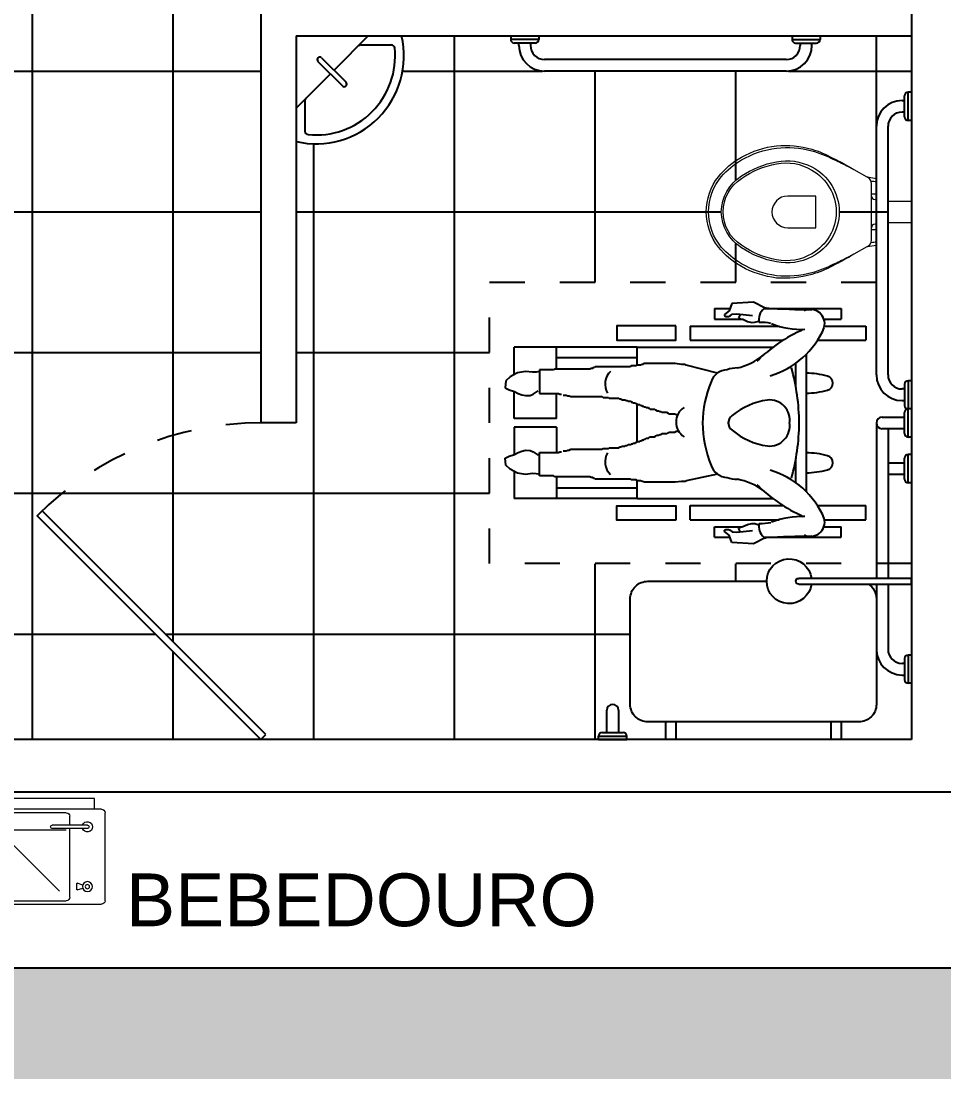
# Model space of a CAD drawing. Header units: inches. Extents: x -64 to 509, y -100 to 268.
# Drawn here: x 76.828 to 79.452, y 89.278 to 92.266 of the extents above; entities that cross this region are included whole.
import ezdxf
from ezdxf.enums import TextEntityAlignment as Align

# ---------------------------------------------------------------- set-up
doc = ezdxf.new("R2010")
doc.units = ezdxf.units.IN
doc.header["$MEASUREMENT"] = 0
doc.linetypes.add('DASHDOTX2', pattern=[2, 1, -0.5, 0, -0.5])
doc.linetypes.add('HIDDEN2', pattern=[0.1875, 0.125, -0.0625])
for name, color, linetype in [('ARQ_REBOCO', 4, 'Continuous'), ('BL-SAN-01', 1, 'Continuous'), ('COBOGO', 2, 'Continuous'), ('EQUIP', 3, 'Continuous'), ('ESQUADRIA', 2, 'Continuous'), ('Nivel', 2, 'Continuous'), ('PISOS', 8, 'Continuous'), ('PRA', 1, 'Continuous'), ('PROJ COBERTA', 8, 'DASHDOTX2'), ('VISTA1', 1, 'Continuous')]:
    doc.layers.add(name, color=color, linetype=linetype)
doc.layers.add('BANHEIRO', color=1, linetype='Continuous', lineweight=20)
doc.styles.add('ARIAL', font='arial.ttf')

# ---------------------------------------------------------------- blocks, each defined once
blk = doc.blocks.new('Chuveiro')
for p, q in [((-0.3926, 0.01), (0, 0.01)), ((0, 0.01), (0, -0.01)), ((0, -0.01), (-0.3926, -0.01))]:
    blk.add_line(p, q)
for centre, radius, start, end in [((-0.4259, 0), 0.078, 7.3661, 352.6339), ((-0.3926, 0), 0.01, 90, 270)]:
    blk.add_arc(centre, radius, start, end)
blk = doc.blocks.new('A$C164B22D6')
for p, q in [((-0.35, 0.27), (0, 0.27)), ((0.021, 0.27), (0.371, 0.27)), ((-0.36, 0.01), (-0.36, 0.26)), ((-0.35, 0.02), (-0.35, 0.25)), ((-0.34, 0.26), (-0.1, 0.26)), ((-0.3, 0.11), (-0.3, 0.25)), ((-0.09, 0.25), (-0.09, 0.02)), ((0.01, 0.26), (0.01, 0.01)), ((0.011, 0.01), (0.011, 0.26)), ((0.021, 0.02), (0.021, 0.25)), ((0.031, 0.26), (0.271, 0.26)), ((0.071, 0.11), (0.071, 0.25)), ((0.281, 0.25), (0.281, 0.055)), ((0.381, 0.26), (0.381, 0.01)), ((-0.1196, 0.233), (-0.261, 0.0916)), ((-0.07, 0.2286), (-0.07, 0.2114)), ((-0.0687, 0.2296), (-0.0534, 0.2245)), ((-0.0534, 0.2155), (-0.0687, 0.2104)), ((0.2514, 0.233), (0.11, 0.0916)), ((0.301, 0.2286), (0.301, 0.2114)), ((0.3023, 0.2296), (0.3176, 0.2245)), ((0.3176, 0.2155), (0.3023, 0.2104)), ((-0.1, 0.06), (-0.25, 0.06)), ((0.271, 0.06), (0.121, 0.06)), ((0.331, 0.055), (0.231, 0.055)), ((0.331, 0.045), (0.231, 0.045)), ((0.281, 0.045), (0.281, 0.02)), ((0, 0), (-0.35, 0)), ((-0.1, 0.01), (-0.34, 0.01)), ((0.041, 0), (0.021, 0)), ((0.271, 0.01), (0.031, 0.01)), ((0.041, -0.03), (0.041, 0)), ((0.351, 0), (0.041, 0)), ((0.371, 0), (0.351, 0)), ((0.351, 0), (0.351, -0.03)), ((0.351, -0.03), (0.041, -0.03))]:
    blk.add_line(p, q)
for centre, radius in [((-0.04, 0.22), 0.0142), ((-0.04, 0.22), 0.00596), ((0.331, 0.22), 0.0142), ((0.331, 0.22), 0.00596), ((-0.3, 0.06), 0.0223), ((0.071, 0.06), 0.0223)]:
    blk.add_circle(centre, radius)
for centre, radius, start, end in [((-0.35, 0.26), 0.01, 90, 180), ((0, 0.26), 0.01, 0, 90), ((0.021, 0.26), 0.01, 90, 180), ((0.371, 0.26), 0.01, 0, 90), ((-0.34, 0.25), 0.01, 90, 180), ((-0.1, 0.25), 0.01, 0, 90), ((0.031, 0.25), 0.01, 90, 180), ((0.271, 0.25), 0.01, 0, 90), ((-0.069, 0.2286), 0.001, 71.5651, 180), ((-0.069, 0.2114), 0.001, 180, 288.4349), ((0.302, 0.2286), 0.001, 71.5651, 180), ((0.302, 0.2114), 0.001, 180, 288.4349), ((0.331, 0.05), 0.0147, 199.9134, 160.0866), ((0.231, 0.05), 0.005, 90, 270), ((0.331, 0.05), 0.00499, 270, 90), ((-0.35, 0.01), 0.01, 180, 270), ((-0.34, 0.02), 0.01, 180, 270), ((-0.1, 0.02), 0.01, 270, 0), ((0, 0.01), 0.01, 270, 0), ((0.021, 0.01), 0.01, 180, 270), ((0.031, 0.02), 0.01, 180, 270), ((0.271, 0.02), 0.01, 270, 0), ((0.371, 0.01), 0.01, 270, 0)]:
    blk.add_arc(centre, radius, start, end)

msp = doc.modelspace()

# ---------------------------------------------------------------- hatches: boundary and pattern name
at = {"layer": 'PISOS'}
h = msp.add_hatch(dxfattribs=at)
h.set_pattern_fill('_USER,_O', color=256, scale=0.4, double=1, pattern_type=0)
h.set_pattern_definition([(0, (76.05987, 99.323), (0, -0.4), []), (270, (76.05987, 99.323), (-0.4, -2e-17), [])])
edge = h.paths.add_edge_path()
edge.add_line((77.1099, 98.223), (76.0099, 98.223))
edge.add_line((76.0099, 98.223), (76.0099, 99.323))
edge.add_line((76.0099, 99.323), (76.5767, 99.323))
edge.add_line((76.5767, 99.323), (76.5767, 99.038))
edge.add_arc((76.5849, 98.9748), 0.0638, 97.3661, 442.6339)
edge.add_line((76.593, 99.038), (76.593, 99.323))
edge.add_line((76.593, 99.323), (77.1099, 99.323))
edge.add_line((77.1099, 99.323), (77.1099, 98.223))
edge = h.paths.add_edge_path()
edge.add_line((78.2099, 98.223), (77.2099, 98.223))
edge.add_line((77.2099, 98.223), (77.2099, 99.323))
edge.add_line((77.2099, 99.323), (77.7017, 99.323))
edge.add_line((77.7017, 99.323), (77.7017, 99.038))
edge.add_arc((77.7099, 98.9748), 0.0638, 97.3661, 442.6339)
edge.add_line((77.718, 99.038), (77.718, 99.323))
edge.add_line((77.718, 99.323), (78.2099, 99.323))
edge.add_line((78.2099, 99.323), (78.2099, 98.223))
edge = h.paths.add_edge_path()
edge.add_line((79.3599, 98.223), (78.3099, 98.223))
edge.add_line((78.3099, 98.223), (78.3099, 99.323))
edge.add_line((78.3099, 99.323), (78.8267, 99.323))
edge.add_line((78.8267, 99.323), (78.8267, 99.038))
edge.add_arc((78.8349, 98.9748), 0.0638, 97.3661, 442.6339)
edge.add_line((78.843, 99.038), (78.843, 99.323))
edge.add_line((78.843, 99.323), (79.3599, 99.323))
edge.add_line((79.3599, 99.323), (79.3599, 98.223))
edge = h.paths.add_edge_path(flags=17)
edge.add_line((79.3599, 94.243), (78.5242, 94.243))
edge.add_arc((79.4044, 94.243), 0.8802, 92.9021, 180, ccw=False)
edge.add_line((79.3599, 95.1221), (79.3599, 94.243))
edge = h.paths.add_edge_path(flags=17)
edge.add_line((79.3599, 93.223), (77.8799, 93.223))
edge.add_line((77.8799, 93.223), (78.3041, 93.6472))
edge.add_arc((77.9565, 93.3913), 0.4317, 36.3644, 89.5499)
edge.add_line((77.9599, 93.823), (77.9599, 94.023))
edge.add_line((77.9599, 94.023), (79.3599, 94.023))
edge.add_line((79.3599, 94.023), (79.3599, 93.223))
edge = h.paths.add_edge_path(flags=16)
edge.add_arc((79.0037, 93.7228), 0.2827, 264.3529, 284.7949)
edge.add_arc((79.0137, 93.7295), 0.2868, 282.5179, 295.2093)
edge.add_arc((78.9963, 93.7205), 0.2868, 286.1139, 299.1258, ccw=False)
edge.add_arc((79.0161, 93.7213), 0.2827, 261.8101, 282.1989, ccw=False)
edge = h.paths.add_edge_path(flags=16)
edge.add_arc((78.9442, 93.6261), 0.1253, 181.4139, 236.9811)
edge.add_arc((79.0272, 93.7509), 0.2753, 236.6498, 259.2543)
edge.add_arc((79.0049, 93.6325), 0.1548, 259.1959, 297.0622)
edge.add_arc((79.0093, 93.6239), 0.1451, 297.0541, 359.647)
edge.add_arc((79.0093, 93.6221), 0.1451, 0.353, 62.9459)
edge.add_arc((79.0049, 93.6135), 0.1548, 62.9378, 100.8041)
edge.add_arc((79.0272, 93.4951), 0.2753, 100.7457, 123.3502)
edge.add_arc((78.9442, 93.6199), 0.1253, 123.0189, 178.5861)
edge = h.paths.add_edge_path(flags=0)
edge.add_arc((78.9387, 93.6241), 0.1148, 180.5571, 236.8327)
edge.add_arc((79.0219, 93.7386), 0.2562, 235.2647, 259.6584)
edge.add_arc((79.0031, 93.6255), 0.1417, 258.9303, 300.9222)
edge.add_arc((79.0063, 93.625), 0.1396, 299.9011, 359.1678)
edge.add_arc((79.0063, 93.621), 0.1396, 0.8322, 60.0989)
edge.add_arc((79.0031, 93.6205), 0.1417, 59.0778, 101.0697)
edge.add_arc((79.0219, 93.5074), 0.2562, 100.3416, 124.7353)
edge.add_arc((78.9387, 93.6219), 0.1148, 123.1673, 179.4429)
edge = h.paths.add_edge_path(flags=0)
edge.add_line((79.0079, 93.578), (79.0879, 93.578))
edge.add_line((79.0879, 93.578), (79.0879, 93.668))
edge.add_line((79.0879, 93.668), (79.0079, 93.668))
edge.add_arc((79.0079, 93.623), 0.045, 90, 270)
edge = h.paths.add_edge_path(flags=16)
edge.add_arc((79.237, 93.6336), 0.0986, 275.1846, 293.2307)
edge.add_arc((79.2463, 93.5988), 0.0631, 297.8962, 313.6054)
edge.add_line((79.2899, 93.5531), (79.2899, 93.6929))
edge.add_arc((79.2463, 93.6472), 0.0631, 46.3946, 62.1038)
edge.add_arc((79.237, 93.6123), 0.0986, 66.7693, 84.8154)
edge.add_line((79.2459, 93.7106), (79.2459, 93.5354))
edge = h.paths.add_edge_path(flags=0)
edge.add_line((79.2724, 93.6589), (79.2724, 93.658))
edge.add_line((79.2724, 93.658), (79.2689, 93.658))
edge.add_arc((79.2689, 93.665), 0.007, 270, 300.082)
edge = h.paths.add_edge_path(flags=17)
edge.add_line((79.3599, 92.323), (77.9599, 92.323))
edge.add_line((77.9599, 92.323), (77.9599, 92.523))
edge.add_arc((77.9565, 92.9547), 0.4317, 270.4501, 323.6356)
edge.add_line((78.3041, 92.6987), (77.8799, 93.123))
edge.add_line((77.8799, 93.123), (79.3599, 93.123))
edge.add_line((79.3599, 93.123), (79.3599, 92.323))
edge = h.paths.add_edge_path(flags=16)
edge.add_arc((79.0037, 92.8228), 0.2827, 264.3529, 284.7949)
edge.add_arc((79.0137, 92.8295), 0.2868, 282.5179, 295.2093)
edge.add_arc((78.9963, 92.8205), 0.2868, 286.1139, 299.1258, ccw=False)
edge.add_arc((79.0161, 92.8213), 0.2827, 261.8101, 282.1989, ccw=False)
edge = h.paths.add_edge_path(flags=16)
edge.add_arc((78.9442, 92.7261), 0.1253, 181.4139, 236.9811)
edge.add_arc((79.0272, 92.8509), 0.2753, 236.6498, 259.2543)
edge.add_arc((79.0049, 92.7325), 0.1548, 259.1959, 297.0622)
edge.add_arc((79.0093, 92.7239), 0.1451, 297.0541, 359.647)
edge.add_arc((79.0093, 92.7221), 0.1451, 0.353, 62.9459)
edge.add_arc((79.0049, 92.7135), 0.1548, 62.9378, 100.8041)
edge.add_arc((79.0272, 92.5951), 0.2753, 100.7457, 123.3502)
edge.add_arc((78.9442, 92.7199), 0.1253, 123.0189, 178.5861)
edge = h.paths.add_edge_path(flags=0)
edge.add_arc((78.9387, 92.7241), 0.1148, 180.5571, 236.8327)
edge.add_arc((79.0219, 92.8386), 0.2562, 235.2647, 259.6584)
edge.add_arc((79.0031, 92.7255), 0.1417, 258.9303, 300.9222)
edge.add_arc((79.0063, 92.725), 0.1396, 299.9011, 359.1678)
edge.add_arc((79.0063, 92.721), 0.1396, 0.8322, 60.0989)
edge.add_arc((79.0031, 92.7205), 0.1417, 59.0778, 101.0697)
edge.add_arc((79.0219, 92.6074), 0.2562, 100.3416, 124.7353)
edge.add_arc((78.9387, 92.7219), 0.1148, 123.1673, 179.4429)
edge = h.paths.add_edge_path(flags=0)
edge.add_line((79.0079, 92.678), (79.0879, 92.678))
edge.add_line((79.0879, 92.678), (79.0879, 92.768))
edge.add_line((79.0879, 92.768), (79.0079, 92.768))
edge.add_arc((79.0079, 92.723), 0.045, 90, 270)
edge = h.paths.add_edge_path(flags=16)
edge.add_arc((79.237, 92.7336), 0.0986, 275.1846, 293.2307)
edge.add_arc((79.2463, 92.6988), 0.0631, 297.8962, 313.6054)
edge.add_line((79.2899, 92.6531), (79.2899, 92.7929))
edge.add_arc((79.2463, 92.7472), 0.0631, 46.3946, 62.1038)
edge.add_arc((79.237, 92.7123), 0.0986, 66.7693, 84.8154)
edge.add_line((79.2459, 92.8106), (79.2459, 92.6354))
edge = h.paths.add_edge_path(flags=0)
edge.add_line((79.2724, 92.7589), (79.2724, 92.758))
edge.add_line((79.2724, 92.758), (79.2689, 92.758))
edge.add_arc((79.2689, 92.765), 0.007, 270, 300.082)
edge = h.paths.add_edge_path()
edge.add_line((78.1599, 91.523), (78.1599, 90.723))
edge.add_line((78.1599, 90.723), (78.9721, 90.723))
edge.add_arc((79.0116, 90.673), 0.0638, 128.3747, 180)
edge.add_line((78.9479, 90.673), (78.6099, 90.673))
edge.add_arc((78.6099, 90.623), 0.05, 90, 180)
edge.add_line((78.5599, 90.623), (78.5599, 90.323))
edge.add_arc((78.6099, 90.323), 0.05, 180, 270)
edge.add_line((78.6099, 90.273), (78.6599, 90.273))
edge.add_line((78.6599, 90.273), (78.6599, 90.223))
edge.add_line((78.6599, 90.223), (78.5499, 90.223))
edge.add_line((78.5499, 90.223), (78.5499, 90.233))
edge.add_arc((78.5399, 90.233), 0.01, 0, 90)
edge.add_line((78.5399, 90.243), (78.5264, 90.243))
edge.add_line((78.5264, 90.243), (78.5264, 90.3065))
edge.add_arc((78.5099, 90.3065), 0.0165, 0, 180)
edge.add_line((78.4934, 90.3065), (78.4934, 90.243))
edge.add_line((78.4934, 90.243), (78.4799, 90.243))
edge.add_arc((78.4799, 90.233), 0.01, 90, 180)
edge.add_line((78.4699, 90.233), (78.4699, 90.223))
edge.add_line((78.4699, 90.223), (77.5099, 90.223))
edge.add_line((77.5099, 90.223), (77.524, 90.2371))
edge.add_line((77.524, 90.2371), (76.8878, 90.8734))
edge.add_arc((77.5099, 90.223), 0.9, 90, 133.7267, ccw=False)
edge.add_line((77.5099, 91.123), (77.6099, 91.123))
edge.add_line((77.6099, 91.123), (77.6099, 91.923))
edge.add_arc((77.6666, 92.1663), 0.2498, 256.8838, 373.1162)
edge.add_line((77.9099, 92.223), (78.2199, 92.223))
edge.add_line((78.2199, 92.223), (78.2199, 92.213))
edge.add_arc((78.2299, 92.213), 0.01, 180, 270)
edge.add_line((78.2299, 92.203), (78.2434, 92.203))
edge.add_line((78.2434, 92.203), (78.2434, 92.196))
edge.add_arc((78.3164, 92.196), 0.073, 180, 270)
edge.add_line((78.3164, 92.123), (79.0034, 92.123))
edge.add_arc((79.0034, 92.196), 0.073, 270, 360)
edge.add_line((79.0764, 92.196), (79.0764, 92.203))
edge.add_line((79.0764, 92.203), (79.0899, 92.203))
edge.add_arc((79.0899, 92.213), 0.01, 270, 360)
edge.add_line((79.0999, 92.213), (79.0999, 92.223))
edge.add_line((79.0999, 92.223), (79.3599, 92.223))
edge.add_line((79.3599, 92.223), (79.3599, 92.063))
edge.add_line((79.3599, 92.063), (79.3499, 92.063))
edge.add_arc((79.3499, 92.053), 0.01, 90, 180)
edge.add_line((79.3399, 92.053), (79.3399, 92.0065))
edge.add_line((79.3399, 92.0065), (79.3329, 92.0065))
edge.add_arc((79.3329, 91.9665), 0.04, 90, 180)
edge.add_line((79.2929, 91.9665), (79.2929, 91.523))
edge.add_line((79.2929, 91.523), (78.1599, 91.523))
edge = h.paths.add_edge_path(flags=16)
edge.add_line((79.233, 91.6236), (79.2332, 91.6236))
edge.add_line((79.2332, 91.6236), (79.2336, 91.6237))
edge.add_arc((79.234, 91.6207), 0.003, 98.6732, 109.4635)
edge = h.paths.add_edge_path(flags=16)
edge.add_arc((78.9442, 91.7261), 0.1253, 181.4139, 236.9811)
edge.add_arc((79.0272, 91.8509), 0.2753, 236.6498, 259.2543)
edge.add_arc((79.0049, 91.7325), 0.1548, 259.1959, 297.0622)
edge.add_arc((79.0093, 91.7239), 0.1451, 297.0541, 359.647)
edge.add_arc((79.0093, 91.7221), 0.1451, 0.353, 62.9459)
edge.add_arc((79.0049, 91.7135), 0.1548, 62.9378, 100.8041)
edge.add_arc((79.0272, 91.5951), 0.2753, 100.7457, 123.3502)
edge.add_arc((78.9442, 91.7199), 0.1253, 123.0189, 178.5861)
edge = h.paths.add_edge_path(flags=0)
edge.add_arc((78.9387, 91.7241), 0.1148, 180.5571, 236.8327)
edge.add_arc((79.0219, 91.8386), 0.2562, 235.2647, 259.6584)
edge.add_arc((79.0031, 91.7255), 0.1417, 258.9303, 300.9222)
edge.add_arc((79.0063, 91.725), 0.1396, 299.9011, 359.1678)
edge.add_arc((79.0063, 91.721), 0.1396, 0.8322, 60.0989)
edge.add_arc((79.0031, 91.7205), 0.1417, 59.0778, 101.0697)
edge.add_arc((79.0219, 91.6074), 0.2562, 100.3416, 124.7353)
edge.add_arc((78.9387, 91.7219), 0.1148, 123.1673, 179.4429)
edge = h.paths.add_edge_path(flags=0)
edge.add_line((79.0079, 91.678), (79.0879, 91.678))
edge.add_line((79.0879, 91.678), (79.0879, 91.768))
edge.add_line((79.0879, 91.768), (79.0079, 91.768))
edge.add_arc((79.0079, 91.723), 0.045, 90, 270)
edge = h.paths.add_edge_path()
edge.add_arc((77.5099, 90.223), 0.9, 90, 133.7267)
edge.add_line((76.8878, 90.8734), (76.8876, 90.8735))
edge.add_line((76.8876, 90.8735), (76.8735, 90.8594))
edge.add_line((76.8735, 90.8594), (77.5099, 90.223))
edge.add_line((77.5099, 90.223), (76.0099, 90.2232))
edge.add_line((76.0099, 90.2232), (76.0099, 98.223))
edge.add_line((76.0099, 98.223), (79.3599, 98.223))
edge.add_line((79.3599, 98.223), (79.3599, 96.873))
edge.add_line((79.3599, 96.873), (76.9599, 96.873))
edge.add_line((76.9599, 96.873), (76.9599, 96.423))
edge.add_line((76.9599, 96.423), (76.8599, 96.423))
edge.add_line((76.8599, 96.423), (76.8599, 96.273))
edge.add_line((76.8599, 96.273), (76.8599, 95.7732))
edge.add_line((76.8599, 95.7732), (79.3599, 95.7732))
edge.add_line((79.3599, 95.7732), (79.3599, 95.173))
edge.add_line((79.3599, 95.173), (79.3599, 95.1221))
edge.add_arc((79.4044, 94.243), 0.8802, 92.9021, 180)
edge.add_line((78.5242, 94.243), (78.5242, 94.223))
edge.add_line((78.5242, 94.223), (79.4242, 94.223))
edge.add_line((79.4242, 94.223), (79.4242, 94.173))
edge.add_line((79.4242, 94.173), (77.0599, 94.173))
edge.add_line((77.0599, 94.173), (77.0599, 94.023))
edge.add_line((77.0599, 94.023), (77.8599, 94.023))
edge.add_line((77.8599, 94.023), (77.8599, 93.823))
edge.add_line((77.8599, 93.823), (77.9599, 93.823))
edge.add_arc((77.9565, 93.3913), 0.4317, 39.0405, 89.5499, ccw=False)
edge.add_line((78.2918, 93.6632), (77.8657, 93.2371))
edge.add_line((77.8657, 93.2371), (77.8799, 93.223))
edge.add_line((77.8799, 93.223), (77.8599, 93.223))
edge.add_line((77.8599, 93.223), (77.8599, 93.123))
edge.add_line((77.8599, 93.123), (77.8799, 93.123))
edge.add_line((77.8799, 93.123), (77.8657, 93.1088))
edge.add_line((77.8657, 93.1088), (78.2918, 92.6828))
edge.add_arc((77.9565, 92.9547), 0.4317, 269.5499, 320.9595, ccw=False)
edge.add_line((77.9531, 92.523), (77.8599, 92.523))
edge.add_line((77.8599, 92.523), (77.8599, 92.323))
edge.add_line((77.8599, 92.323), (77.5099, 92.323))
edge.add_line((77.5099, 92.323), (77.5099, 91.123))
at = {"layer": 'PRA'}
h = msp.add_hatch(dxfattribs=at)
h.set_pattern_fill('AR-SAND,_O', color=256, scale=0.5)
h.set_pattern_definition([(37.5, (74.9599, 87.4482), (-0.031497, 0.963412), [0, -0.76, 0, -0.85, 0, -0.8125]), (7.5, (74.9599, 87.4482), (0.88489, 1.411073), [0, -0.41, 0, -0.685, 0, -0.2625]), (327.5, (74.3449, 87.4482), (1.557071, 0.00283), [0, -0.25, 0, -0.9, 0, -1.175]), (317.5, (74.3449, 87.4482), (1.503063, 0.438838), [0, -0.125, 0, -0.59, 0, -0.675])])
h.paths.add_polyline_path([(74.9599, 113.1232), (74.9599, 87.4482), (112.9599, 87.4482), (112.9599, 113.1232)])
h.paths.add_polyline_path([(93.8599, 112.1482), (94.0599, 112.1482), (94.0599, 111.4382), (94.0599, 111.0482), (99.8599, 111.0482), (99.8599, 111.4382), (99.8599, 112.1482), (100.0599, 112.1482), (100.0599, 111.4382), (100.0599, 111.0482), (105.8599, 111.0482), (105.8599, 111.4382), (105.8599, 112.1482), (106.0599, 112.1482), (106.0599, 111.4382), (106.0599, 111.0482), (109.5599, 111.0482), (109.5599, 111.4482), (110.6192, 111.4482, -1), (110.8006, 111.4482), (111.8599, 111.4482), (111.8599, 112.1482), (112.0599, 112.1482), (112.0599, 111.4382), (112.0599, 110.4482), (112.0599, 103.7815), (112.0599, 103.5815), (112.0599, 96.9148), (112.0599, 96.7148), (112.0599, 90.0482), (112.0599, 89.0582), (112.0599, 88.3482), (111.8599, 88.3482), (111.8599, 89.0482), (110.8006, 89.0482, -1), (110.6192, 89.0482), (109.5599, 89.0482), (109.5599, 89.4482), (106.0599, 89.4482), (106.0599, 89.0582), (106.0599, 88.3482), (105.8599, 88.3482), (105.8599, 89.0582), (105.8599, 89.4482), (100.0599, 89.4482), (100.0599, 89.0582), (100.0599, 88.3482), (99.8599, 88.3482), (99.8599, 89.0582), (99.8599, 89.4482), (94.0599, 89.4482), (94.0599, 89.0582), (94.0599, 88.3482), (93.8599, 88.3482), (93.8599, 89.0582), (93.8599, 89.4482), (88.0599, 89.4482), (88.0599, 89.0582), (88.0599, 88.3482), (87.8599, 88.3482), (87.8599, 89.0582), (87.8599, 89.4482), (82.0599, 89.4482), (82.0599, 89.0582), (82.0599, 88.3482), (81.8599, 88.3482), (81.8599, 89.0482), (80.8006, 89.0482, -1), (80.6192, 89.0482), (79.5099, 89.0482), (79.5099, 89.5732), (76.0599, 89.5732), (76.0599, 89.0582), (76.0599, 88.3482), (75.8599, 88.3482), (75.8599, 89.0582), (75.8599, 90.0482), (75.8599, 110.4482), (75.8599, 111.4382), (75.8599, 112.1482), (76.0599, 112.1482), (76.0599, 111.4382), (76.0599, 110.9232), (79.5099, 110.9232), (79.5099, 111.448), (80.6192, 111.448, -1), (80.8006, 111.448), (81.8599, 111.448), (81.8599, 112.1482), (82.0599, 112.1482), (82.0599, 111.4382), (82.0599, 111.0482), (87.8599, 111.0482), (87.8599, 111.4382), (87.8599, 112.1482), (88.0599, 112.1482), (88.0599, 111.4382), (88.0599, 111.0482), (93.8599, 111.0482), (93.8599, 111.4382)], flags=16)
h.paths.add_polyline_path([(109.5599, 110.4482), (109.5599, 109.6482), (111.8599, 109.6482), (111.8599, 110.4482), (112.0299, 110.4482), (112.0299, 104.0482), (111.8899, 104.0482), (111.8899, 103.7815), (111.8599, 92.2482), (111.8599, 90.8482), (109.5599, 90.8482), (109.5599, 90.0482), (81.8599, 90.0482), (81.8599, 90.8482), (79.5099, 90.8482), (79.5099, 90.0732), (76.0599, 90.0732), (76.0599, 90.048), (76.0599, 89.0582), (75.8599, 89.0582), (75.8599, 90.0482), (76.0599, 90.0482), (76.0599, 110.4482), (75.8599, 110.4482), (75.8599, 111.4382), (76.0599, 111.4382), (76.0599, 110.4232), (79.5099, 110.4232), (79.5099, 109.648), (81.8599, 109.648), (81.8599, 110.4482)], flags=0)
h.paths.add_polyline_path([(110.3599, 107.2482), (110.3599, 93.2482), (83.3599, 93.2482), (83.3599, 107.2482)], flags=0)
h.paths.add_polyline_path([(105.8849, 104.7482), (105.8849, 102.322), (106.419, 102.4325, 0.043006), (106.36, 101.7482), (106.36, 98.7482, 0.043006), (106.419, 98.0639), (105.8849, 98.1743), (105.8849, 95.7482), (87.8349, 95.7482), (87.8349, 98.1743), (87.3008, 98.0639, 0.043006), (87.3597, 98.7482), (87.3597, 101.7482, 0.043006), (87.3008, 102.4325), (87.8349, 102.322), (87.8349, 104.7482)], flags=0)
h.paths.add_polyline_path([(96.8599, 103.248, -1), (96.8599, 97.248, -1)], flags=0)
h.paths.add_polyline_path([(96.8599, 102.048, -1), (96.8599, 98.448, -1)], flags=0)
h.paths.add_polyline_path([(89.1599, 98.448, -1), (89.1599, 102.048, -1)], flags=0)
h.paths.add_polyline_path([(79.3599, 110.2732), (79.3599, 106.4732), (77.0599, 106.4732), (77.0599, 106.3232), (79.5099, 106.3232), (79.5099, 105.3232), (79.5099, 101.0232), (78.7099, 101.0232), (78.7099, 100.9532), (78.5599, 100.9532), (78.5599, 100.9232), (77.6604, 100.9232, 0.404482), (78.5599, 100.0532), (78.7099, 100.0532), (78.7099, 99.4732), (79.5099, 99.4732), (79.5099, 95.1732), (79.5099, 94.1732), (77.0599, 94.1732), (77.0599, 94.0232), (79.3599, 94.0232), (79.3599, 90.2232), (77.5099, 90.2232), (76.8735, 90.8596), (76.8876, 90.8737), (76.8878, 90.8735, -0.193143), (77.5099, 91.1232), (77.5099, 92.3232), (77.8599, 92.3232), (77.8599, 92.5232), (77.9599, 92.5232, 0.224027), (78.2918, 92.6829), (77.8516, 93.1232), (77.8599, 93.1232), (77.8599, 93.2432), (77.8657, 93.2373), (78.2918, 93.6634, 0.228156), (77.9531, 93.8232), (77.8599, 93.8232), (77.8599, 94.0232), (77.0599, 94.0232), (77.0599, 94.1732), (79.3599, 94.1732), (79.3599, 94.2232), (78.5242, 94.2232), (78.5242, 94.2432, -0.399455), (79.3599, 95.1223), (79.3599, 95.1732), (79.3599, 95.7732), (76.8599, 95.7732), (76.8599, 96.2732), (76.8599, 96.4232), (76.9599, 96.4232), (76.9599, 96.8732), (79.3599, 96.8732), (79.3599, 98.2232), (77.1099, 98.2232), (77.1099, 99.3232), (76.593, 99.3232), (76.593, 99.0382, -15.535266), (76.5767, 99.0382), (76.5767, 99.3232), (79.3599, 99.3232), (79.3599, 96.4232), (76.8599, 96.4232), (76.8599, 96.2732), (79.3599, 96.2732), (79.3599, 95.1732), (79.5099, 95.1732), (79.5099, 99.4732), (78.7099, 99.4732), (78.7099, 100.0532), (78.5599, 100.0532, -0.404482), (77.6604, 100.9232), (77.6599, 100.9232), (77.6599, 100.9532), (78.5599, 100.9532), (78.7099, 100.9532), (78.7099, 101.0232), (79.5099, 101.0232), (79.5099, 105.3232), (79.3599, 105.3232), (79.3599, 104.2232), (76.8599, 104.2232), (76.8599, 104.223), (76.8599, 104.0732), (79.3599, 104.0732), (79.3599, 101.1732), (76.5767, 101.1732), (76.5767, 101.4581, -15.535266), (76.593, 101.4581), (76.593, 101.1732), (77.1099, 101.1732), (77.1099, 102.2732), (77.2099, 102.2732), (79.3599, 102.2732), (79.3599, 103.6232), (76.9599, 103.6232), (76.9599, 104.0732), (76.8599, 104.0732), (76.8599, 104.2232), (76.8599, 104.723), (79.3599, 104.723), (79.3599, 105.3232), (79.3599, 105.3741, -0.399455), (78.5242, 106.2532), (78.5242, 106.2732), (79.4242, 106.2732), (79.4242, 106.3232), (77.0599, 106.3232), (77.0599, 106.4732), (77.8599, 106.4732), (77.8599, 106.6732), (77.9599, 106.6732, 0.224027), (78.2918, 106.8329), (77.8516, 107.2732), (77.8599, 107.2732), (77.8599, 107.3932), (77.8657, 107.3873), (78.2918, 107.8134, 0.228156), (77.9531, 107.9732), (77.8599, 107.9732), (77.8599, 108.1732), (77.5099, 108.1732), (77.5099, 109.3732, -0.193143), (76.8878, 109.6228), (76.8876, 109.6226), (76.8735, 109.6368), (77.5099, 110.2732)], flags=0)
h.paths.add_polyline_path([(79.2325, 108.6735, 0.322231), (79.2459, 108.6927, 3.815392), (79.233, 108.6737, 0.044891)], flags=0)
h.paths.add_polyline_path([(79.3499, 110.1132), (79.3499, 110.0332, -0.414214), (79.3399, 110.0432), (79.3399, 110.056, 0.466726), (79.2929, 110.0167), (79.2929, 109.8313), (79.3599, 109.8313), (79.3599, 109.815), (79.2929, 109.815), (79.2929, 109.7732), (79.3599, 109.7732), (79.3599, 108.9732), (79.2929, 108.9732), (79.2929, 108.5297, 0.466726), (79.3399, 108.4903), (79.3399, 108.4897), (79.3329, 108.4897, -0.414214), (79.2929, 108.5297), (79.2929, 108.9732), (78.1599, 108.9732), (78.1599, 109.7732), (78.9721, 109.7732, -0.229147), (78.9479, 109.8232), (78.6099, 109.8232, -0.414214), (78.5599, 109.8732), (78.5599, 110.1732, -0.414214), (78.6099, 110.2232), (79.2099, 110.2232, -0.414214), (79.2599, 110.1732), (79.2599, 110.0167, -0.414214), (79.3329, 110.0897), (79.3399, 110.0897), (79.3399, 110.1032, -0.414214)], flags=0)
h.paths.add_polyline_path([(79.2299, 109.6482), (79.2299, 109.6082), (79.0924, 109.6082, -0.053893), (79.0599, 109.5679), (79.0599, 109.5149, -0.064196), (79.1208, 109.5064, -0.764063), (79.1208, 109.4663, -0.064196), (79.0599, 109.4579), (79.0599, 109.2885, -0.064196), (79.1208, 109.28, -0.764063), (79.1208, 109.2399, -0.064196), (79.0599, 109.2315), (79.0599, 109.1784, -0.053893), (79.0924, 109.1382), (79.2299, 109.1382), (79.2299, 109.0982), (79.1131, 109.0982, 0.101054), (79.0599, 109.1784), (79.0599, 109.5679, 0.101054), (79.1131, 109.6482)], flags=0)
h.paths.add_polyline_path([(80.6558, 110.2204), (80.6558, 111.266), (80.3857, 111.266), (80.3857, 110.2204)], flags=8)
h.paths.add_polyline_path([(80.6558, 89.2961), (80.6558, 90.3418), (80.3857, 90.3418), (80.3857, 89.2961)], flags=8)
h.paths.add_polyline_path([(110.6558, 89.2961), (110.6558, 90.3418), (110.3857, 90.3418), (110.3857, 89.2961)], flags=8)
h.paths.add_polyline_path([(95.2917, 87.8524), (98.4393, 87.8524), (98.4393, 88.1337), (95.2917, 88.1337)], flags=24)
h.paths.add_polyline_path([(95.2917, 112.5022), (98.4393, 112.5022), (98.4393, 112.7834), (95.2917, 112.7834)], flags=24)
h.paths.add_polyline_path([(110.6558, 110.2205), (110.6558, 111.2662), (110.3857, 111.2662), (110.3857, 110.2205)], flags=8)
h.paths.add_polyline_path([(75.6278, 104.4151), (75.6278, 107.5955), (75.3466, 107.5955), (75.3466, 104.4151)], flags=24)
h.paths.add_polyline_path([(95.5014, 109.6016), (97.6649, 109.6016), (97.6649, 109.9485), (95.5014, 109.9485)], flags=8)
h.paths.add_polyline_path([(95.4204, 90.4592), (97.584, 90.4592), (97.584, 90.8061), (95.4204, 90.8061)], flags=8)

# ---------------------------------------------------------------- linework, layer by layer
at = {"layer": 'ARQ_REBOCO', "ltscale": 10}
for p, q in [((79.3599, 94.0232), (79.3599, 90.2232)), ((77.5099, 92.3232), (77.5099, 91.1232)), ((77.6099, 92.2232), (79.3599, 92.2232)), ((77.6099, 92.2232), (77.6099, 91.1232)), ((77.6099, 91.1232), (77.5099, 91.1232)), ((79.3599, 90.2232), (76.0099, 90.2232)), ((79.5099, 90.0732), (76.0099, 90.0732))]:
    msp.add_line(p, q, dxfattribs=at)
at = {"layer": 'BANHEIRO'}
for p, q in [((79.2929, 91.7532), (79.3599, 91.7532)), ((79.2929, 91.6932), (79.3599, 91.6932))]:
    msp.add_line(p, q, dxfattribs=at)
for points in [[(79.2599, 91.6279), (79.2336, 91.6239, 0.047116), (79.233, 91.6237, 0.044891), (79.2325, 91.6235), (79.1959, 91.6032, -0.036783), (79.1759, 91.5912, -0.0196), (79.1359, 91.5702, -0.056836), (79.0759, 91.5452, -0.089116), (78.9759, 91.5352, -0.095425), (78.8759, 91.5677, -0.091656), (78.8104, 91.6232, -0.16072), (78.7759, 91.7232, -0.16072), (78.8104, 91.8232, -0.091656), (78.8759, 91.8787, -0.095425), (78.9759, 91.9112, -0.089116), (79.0759, 91.9012, -0.056836), (79.1359, 91.8762, -0.0196), (79.1759, 91.8552, -0.036783), (79.1959, 91.8432), (79.2325, 91.8228, 0.044891), (79.233, 91.8226, 0.047116), (79.2336, 91.8225), (79.2599, 91.8184)], [(79.1959, 91.6032), (79.1759, 91.5922, -0.0204), (79.1359, 91.5732, -0.050595), (79.0759, 91.5497, -0.089432), (78.9759, 91.5417, -0.098712), (78.8759, 91.5757, -0.072481), (78.8189, 91.6232, -0.182574), (78.7829, 91.7232, -0.182574), (78.8189, 91.8232, -0.072481), (78.8759, 91.8707, -0.098712), (78.9759, 91.9047, -0.089432), (79.0759, 91.8967, -0.050595), (79.1359, 91.8732, -0.0204), (79.1759, 91.8542), (79.1959, 91.8432)], [(79.233, 91.6237), (79.2358, 91.6253, 0.269143), (79.2459, 91.6427), (79.2459, 91.8036, 0.269143), (79.2358, 91.821), (79.233, 91.8226)], [(79.2445, 91.8109, -0.039426), (79.2599, 91.8085, -0.039426)], [(79.2459, 91.7682, 0.414214), (79.2559, 91.7582), (79.2599, 91.7582)], [(79.2599, 91.6882), (79.2559, 91.6882, 0.414214), (79.2459, 91.6782)], [(79.2599, 91.6379, -0.039426), (79.2445, 91.6355)]]:
    msp.add_lwpolyline(points, format="xyb", dxfattribs=at)
for points in [[(78.8189, 91.7232, -0.247323), (78.8759, 91.8252, -0.098952), (78.9759, 91.8657, -0.167831), (79.0759, 91.8512, -0.278895), (79.1544, 91.7232, -0.278895), (79.0759, 91.5952, -0.167831), (78.9759, 91.5807, -0.098952), (78.8759, 91.6212, -0.247323)], [(79.0759, 91.6042, -0.185303), (78.9759, 91.5867, -0.106842), (78.8759, 91.6282, -0.250606), (78.8239, 91.7232, -0.250606), (78.8759, 91.8182, -0.106842), (78.9759, 91.8597, -0.185303), (79.0759, 91.8422, -0.264523), (79.1459, 91.7232, -0.264523)], [(79.0079, 91.6782), (79.0879, 91.6782), (79.0879, 91.7682), (79.0079, 91.7682, 1)]]:
    msp.add_lwpolyline(points, format="xyb", close=True, dxfattribs=at)
for points in [[(79.2459, 91.7742), (79.2599, 91.7742)], [(79.2599, 91.6722), (79.2459, 91.6722)]]:
    msp.add_lwpolyline(points, dxfattribs=at)
at = {"layer": 'BL-SAN-01'}
for p, q in [((78.7999, 91.4482), (78.8436, 91.4482)), ((78.7999, 91.4482), (78.7999, 91.4182)), ((78.8492, 91.4627), (78.8412, 91.4418)), ((78.9104, 91.4668), (78.8492, 91.4627)), ((78.944, 91.4498), (78.9104, 91.4668)), ((78.9401, 91.4482), (79.1599, 91.4482)), ((79.1599, 91.4482), (79.1599, 91.4182)), ((78.7999, 91.4182), (78.8786, 91.4182)), ((78.8412, 91.4418), (78.8275, 91.4317)), ((78.8275, 91.4317), (78.8276, 91.4286)), ((78.8276, 91.4286), (78.8276, 91.4277)), ((78.8276, 91.4277), (78.8314, 91.4256)), ((78.8314, 91.4256), (78.8353, 91.4257)), ((78.8353, 91.4257), (78.839, 91.4257)), ((78.839, 91.4257), (78.8436, 91.428)), ((78.8436, 91.428), (78.8497, 91.4327)), ((78.8497, 91.4327), (78.8628, 91.4338)), ((78.8628, 91.4338), (78.9073, 91.429)), ((78.8727, 91.4315), (78.8676, 91.4222)), ((78.8676, 91.4222), (78.8737, 91.4193)), ((78.8737, 91.4193), (78.8799, 91.4179)), ((78.8799, 91.4179), (78.8929, 91.4119)), ((79.1107, 91.4182), (79.1599, 91.4182)), ((78.7299, 91.3982), (78.9834, 91.3982)), ((78.7299, 91.3982), (78.7299, 91.3582)), ((78.8929, 91.4119), (78.9052, 91.4091)), ((78.9052, 91.4091), (78.9138, 91.4092)), ((78.9138, 91.4092), (78.926, 91.4125)), ((79.1124, 91.3982), (79.2299, 91.3982)), ((79.2299, 91.3982), (79.2299, 91.3582)), ((78.7299, 91.3582), (78.995, 91.3582)), ((79.0924, 91.3582), (79.2299, 91.3582)), ((78.5799, 91.3382), (78.2299, 91.3382)), ((78.2299, 91.2608), (78.2299, 91.3382)), ((78.3499, 91.2762), (78.3499, 91.3382)), ((78.5799, 91.287), (78.5799, 91.3382)), ((78.5799, 91.3382), (78.9659, 91.3382)), ((78.5799, 91.3082), (78.3499, 91.3082)), ((79.0599, 91.3179), (79.0599, 90.9284)), ((78.2395, 91.2656), (78.2356, 91.264)), ((78.2616, 91.2699), (78.2395, 91.2656)), ((78.2824, 91.2671), (78.2616, 91.2699)), ((78.2923, 91.2679), (78.2824, 91.2671)), ((78.3018, 91.2691), (78.2923, 91.2679)), ((78.3018, 91.2739), (78.302, 91.207)), ((78.3421, 91.2739), (78.3018, 91.2739)), ((78.3443, 91.2762), (78.3421, 91.2739)), ((78.4446, 91.2762), (78.3443, 91.2762)), ((78.4491, 91.2784), (78.4446, 91.2762)), ((78.4535, 91.2784), (78.4491, 91.2784)), ((78.4558, 91.2806), (78.4535, 91.2784)), ((78.458, 91.2806), (78.4558, 91.2806)), ((78.4602, 91.2829), (78.458, 91.2806)), ((78.5605, 91.2829), (78.4602, 91.2829)), ((78.5627, 91.2851), (78.5605, 91.2829)), ((78.5761, 91.2851), (78.5627, 91.2851)), ((78.5806, 91.2873), (78.5761, 91.2851)), ((78.5895, 91.2873), (78.5806, 91.2873)), ((78.5939, 91.2896), (78.5895, 91.2873)), ((78.5962, 91.2896), (78.5939, 91.2896)), ((78.5984, 91.2918), (78.5962, 91.2896)), ((78.6875, 91.2918), (78.5984, 91.2918)), ((78.7053, 91.2896), (78.6875, 91.2918)), ((78.7165, 91.2896), (78.7053, 91.2896)), ((78.7187, 91.2873), (78.7165, 91.2896)), ((78.8081, 91.2647), (78.7187, 91.2873)), ((79.0299, 91.2925), (79.0299, 91.2304)), ((78.2062, 91.2429), (78.2041, 91.2229)), ((78.2182, 91.2545), (78.2062, 91.2429)), ((78.2356, 91.264), (78.2182, 91.2545)), ((78.2041, 91.2229), (78.2158, 91.2176)), ((78.2158, 91.2176), (78.2312, 91.2126)), ((78.2299, 91.1355), (78.2299, 91.2131)), ((78.2312, 91.2126), (78.2411, 91.2073)), ((78.2411, 91.2073), (78.2513, 91.2029)), ((78.2835, 91.2049), (78.2978, 91.2144)), ((78.302, 91.207), (78.3555, 91.207)), ((78.3499, 91.1355), (78.3499, 91.207)), ((78.3555, 91.207), (78.3599, 91.2048)), ((78.2513, 91.2029), (78.2621, 91.2009)), ((78.2621, 91.2009), (78.275, 91.2011)), ((78.275, 91.2011), (78.2835, 91.2049)), ((78.3599, 91.2048), (78.3644, 91.2048)), ((78.3689, 91.2026), (78.3778, 91.2026)), ((78.3778, 91.2026), (78.3822, 91.2003)), ((78.3822, 91.2003), (78.3867, 91.2003)), ((78.3867, 91.2003), (78.3911, 91.1981)), ((78.3911, 91.1981), (78.4803, 91.1981)), ((78.4803, 91.1981), (78.4825, 91.1959)), ((78.4825, 91.1959), (78.4981, 91.1959)), ((78.4981, 91.1959), (78.5003, 91.1936)), ((78.5003, 91.1936), (78.5271, 91.1936)), ((78.5271, 91.1936), (78.5293, 91.1914)), ((78.5293, 91.1914), (78.5338, 91.1914)), ((78.5338, 91.1914), (78.536, 91.1892)), ((78.536, 91.1892), (78.5449, 91.1892)), ((78.5449, 91.1892), (78.5471, 91.1869)), ((78.5471, 91.1869), (78.5516, 91.1869)), ((78.5516, 91.1869), (78.5538, 91.1847)), ((78.5538, 91.1847), (78.5627, 91.1847)), ((78.5627, 91.1847), (78.5627, 91.1825)), ((78.5627, 91.1825), (78.5672, 91.1825)), ((78.5672, 91.1825), (78.5672, 91.1802)), ((78.5672, 91.1802), (78.5739, 91.1802)), ((78.5739, 91.1802), (78.5761, 91.178)), ((78.5761, 91.178), (78.5783, 91.178)), ((78.5783, 91.178), (78.5806, 91.1758)), ((78.5799, 91.0699), (78.5799, 91.1765)), ((78.5806, 91.1758), (78.5872, 91.1758)), ((78.5872, 91.1758), (78.5872, 91.1736)), ((78.5872, 91.1736), (78.5917, 91.1736)), ((78.5917, 91.1736), (78.5939, 91.1713)), ((78.5939, 91.1713), (78.5984, 91.1713)), ((78.5984, 91.1713), (78.5984, 91.1691)), ((78.5984, 91.1691), (78.6028, 91.1691)), ((78.6028, 91.1691), (78.6051, 91.1669)), ((78.6051, 91.1669), (78.6118, 91.1669)), ((78.6118, 91.1669), (78.614, 91.1646)), ((78.614, 91.1646), (78.6162, 91.1624)), ((78.6162, 91.1624), (78.6296, 91.1624)), ((78.6296, 91.1624), (78.6318, 91.1602)), ((78.6318, 91.1602), (78.6363, 91.1579)), ((78.6363, 91.1579), (78.6407, 91.1579)), ((78.6407, 91.1579), (78.6452, 91.1557)), ((78.6452, 91.1557), (78.6474, 91.1557)), ((78.6474, 91.1557), (78.6496, 91.1535)), ((78.6496, 91.1535), (78.663, 91.1535)), ((78.663, 91.1535), (78.6675, 91.1512)), ((78.6675, 91.1512), (78.6697, 91.149)), ((78.6697, 91.149), (78.6875, 91.149)), ((78.6875, 91.149), (78.6897, 91.1468)), ((78.6897, 91.1468), (78.6942, 91.1468)), ((78.6942, 91.1468), (78.6964, 91.1446)), ((78.3499, 91.1355), (78.2299, 91.1355)), ((78.3499, 91.1108), (78.2299, 91.1108)), ((78.2299, 91.1108), (78.2299, 91.0333)), ((78.3499, 91.1108), (78.3499, 91.0393)), ((78.6296, 91.0839), (78.6318, 91.0862)), ((78.6318, 91.0862), (78.6363, 91.0884)), ((78.6363, 91.0884), (78.6407, 91.0884)), ((78.6407, 91.0884), (78.6452, 91.0906)), ((78.6452, 91.0906), (78.6474, 91.0906)), ((78.6474, 91.0906), (78.6496, 91.0929)), ((78.6496, 91.0929), (78.663, 91.0929)), ((78.663, 91.0929), (78.6675, 91.0951)), ((78.6675, 91.0951), (78.6697, 91.0973)), ((78.6697, 91.0973), (78.6875, 91.0973)), ((78.6875, 91.0973), (78.6897, 91.0995)), ((78.6897, 91.0995), (78.6942, 91.0995)), ((78.6942, 91.0995), (78.6964, 91.1018)), ((78.5338, 91.0549), (78.536, 91.0572)), ((78.536, 91.0572), (78.5449, 91.0572)), ((78.5449, 91.0572), (78.5471, 91.0594)), ((78.5471, 91.0594), (78.5516, 91.0594)), ((78.5516, 91.0594), (78.5538, 91.0616)), ((78.5538, 91.0616), (78.5627, 91.0616)), ((78.5627, 91.0638), (78.5672, 91.0638)), ((78.5627, 91.0616), (78.5627, 91.0638)), ((78.5672, 91.0661), (78.5739, 91.0661)), ((78.5672, 91.0638), (78.5672, 91.0661)), ((78.5739, 91.0661), (78.5761, 91.0683)), ((78.5761, 91.0683), (78.5783, 91.0683)), ((78.5783, 91.0683), (78.5806, 91.0705)), ((78.5806, 91.0705), (78.5872, 91.0705)), ((78.5872, 91.0728), (78.5917, 91.0728)), ((78.5872, 91.0705), (78.5872, 91.0728)), ((78.5917, 91.0728), (78.5939, 91.075)), ((78.5939, 91.075), (78.5984, 91.075)), ((78.5984, 91.0772), (78.6028, 91.0772)), ((78.5984, 91.075), (78.5984, 91.0772)), ((78.6028, 91.0772), (78.6051, 91.0795)), ((78.6051, 91.0795), (78.6118, 91.0795)), ((78.6118, 91.0795), (78.614, 91.0817)), ((78.614, 91.0817), (78.6162, 91.0839)), ((78.6162, 91.0839), (78.6296, 91.0839)), ((78.2041, 91.0234), (78.2158, 91.0287)), ((78.2158, 91.0287), (78.2312, 91.0337)), ((78.2312, 91.0337), (78.2411, 91.039)), ((78.2411, 91.039), (78.2513, 91.0434)), ((78.2513, 91.0434), (78.2621, 91.0455)), ((78.2621, 91.0455), (78.275, 91.0453)), ((78.275, 91.0453), (78.2835, 91.0414)), ((78.2835, 91.0414), (78.2978, 91.032)), ((78.3018, 90.9724), (78.302, 91.0393)), ((78.302, 91.0393), (78.3555, 91.0393)), ((78.3555, 91.0393), (78.3599, 91.0415)), ((78.3599, 91.0415), (78.3644, 91.0415)), ((78.3689, 91.0438), (78.3778, 91.0438)), ((78.3778, 91.0438), (78.3822, 91.046)), ((78.3822, 91.046), (78.3867, 91.046)), ((78.3867, 91.046), (78.3911, 91.0482)), ((78.3911, 91.0482), (78.4803, 91.0482)), ((78.4803, 91.0482), (78.4825, 91.0505)), ((78.4825, 91.0505), (78.4981, 91.0505)), ((78.4981, 91.0505), (78.5003, 91.0527)), ((78.5003, 91.0527), (78.5271, 91.0527)), ((78.5271, 91.0527), (78.5293, 91.0549)), ((78.5293, 91.0549), (78.5338, 91.0549)), ((78.2062, 91.0034), (78.2041, 91.0234)), ((78.2182, 90.9919), (78.2062, 91.0034)), ((79.0299, 91.0159), (79.0299, 90.9538)), ((78.2356, 90.9824), (78.2182, 90.9919)), ((78.2299, 90.9855), (78.2299, 90.9082)), ((78.2395, 90.9808), (78.2356, 90.9824)), ((78.2616, 90.9765), (78.2395, 90.9808)), ((78.2824, 90.9792), (78.2616, 90.9765)), ((78.2923, 90.9784), (78.2824, 90.9792)), ((78.3018, 90.9772), (78.2923, 90.9784)), ((78.3421, 90.9724), (78.3018, 90.9724)), ((78.3443, 90.9701), (78.3421, 90.9724)), ((78.4446, 90.9701), (78.3443, 90.9701)), ((78.3499, 90.9701), (78.3499, 90.9082)), ((78.4491, 90.9679), (78.4446, 90.9701)), ((78.4535, 90.9679), (78.4491, 90.9679)), ((78.4558, 90.9657), (78.4535, 90.9679)), ((78.8081, 90.9779), (78.7187, 90.959)), ((78.5799, 90.9382), (78.3499, 90.9382)), ((78.458, 90.9657), (78.4558, 90.9657)), ((78.4602, 90.9635), (78.458, 90.9657)), ((78.5605, 90.9635), (78.4602, 90.9635)), ((78.5627, 90.9612), (78.5605, 90.9635)), ((78.5761, 90.9612), (78.5627, 90.9612)), ((78.5806, 90.959), (78.5761, 90.9612)), ((78.5799, 90.9082), (78.5799, 90.9593)), ((78.5895, 90.959), (78.5806, 90.959)), ((78.5939, 90.9568), (78.5895, 90.959)), ((78.5962, 90.9568), (78.5939, 90.9568)), ((78.5984, 90.9545), (78.5962, 90.9568)), ((78.6875, 90.9545), (78.5984, 90.9545)), ((78.7053, 90.9568), (78.6875, 90.9545)), ((78.7165, 90.9568), (78.7053, 90.9568)), ((78.7187, 90.959), (78.7165, 90.9568)), ((78.5799, 90.9082), (78.2299, 90.9082)), ((78.5799, 90.9082), (78.9659, 90.9082)), ((78.7299, 90.8482), (78.7299, 90.8882)), ((78.7299, 90.8882), (78.995, 90.8882)), ((79.0924, 90.8882), (79.2299, 90.8882)), ((79.2299, 90.8482), (79.2299, 90.8882)), ((78.7299, 90.8482), (78.9834, 90.8482)), ((79.1124, 90.8482), (79.2299, 90.8482)), ((78.7999, 90.7982), (78.7999, 90.8282)), ((78.7999, 90.8282), (78.8786, 90.8282)), ((78.8275, 90.8147), (78.8276, 90.8177)), ((78.8276, 90.8186), (78.8314, 90.8207)), ((78.8276, 90.8177), (78.8276, 90.8186)), ((78.8314, 90.8207), (78.8353, 90.8207)), ((78.8353, 90.8207), (78.839, 90.8206)), ((78.839, 90.8206), (78.8436, 90.8183)), ((78.8436, 90.8183), (78.8497, 90.8136)), ((78.8628, 90.8125), (78.9073, 90.8173)), ((78.8676, 90.8241), (78.8737, 90.827)), ((78.8727, 90.8148), (78.8676, 90.8241)), ((78.8737, 90.827), (78.8799, 90.8285)), ((78.8799, 90.8285), (78.8929, 90.8344)), ((78.8929, 90.8344), (78.9052, 90.8373)), ((78.9052, 90.8373), (78.9138, 90.8371)), ((78.9138, 90.8371), (78.926, 90.8339)), ((79.1107, 90.8282), (79.1599, 90.8282)), ((79.1599, 90.7982), (79.1599, 90.8282)), ((78.7999, 90.7982), (78.8436, 90.7982)), ((78.8412, 90.8046), (78.8275, 90.8147)), ((78.8492, 90.7836), (78.8412, 90.8046)), ((78.8497, 90.8136), (78.8628, 90.8125)), ((78.944, 90.7965), (78.9104, 90.7796)), ((78.9401, 90.7982), (79.1599, 90.7982)), ((78.9104, 90.7796), (78.8492, 90.7836))]:
    msp.add_line(p, q, dxfattribs=at)
at = {"layer": 'BL-SAN-01', "linetype": 'HIDDEN2', "ltscale": 0.5}
msp.add_lwpolyline([(79.3599, 91.5232), (79.3599, 90.7232), (78.1599, 90.7232), (78.1599, 91.5232)], close=True, dxfattribs=at)
at = {"layer": 'BL-SAN-01'}
for points in [[(78.6899, 91.3992), (78.5214, 91.3992), (78.5214, 91.3583), (78.6899, 91.3583)], [(78.6899, 90.8471), (78.5214, 90.8471), (78.5214, 90.888), (78.6899, 90.888)]]:
    msp.add_lwpolyline(points, close=True, dxfattribs=at)
for centre, radius, start, end in [((78.9652, 91.4175), 0.0396, 130.4862, 192.9567), ((78.9459, 91.44), 0.01, 86.0057, 130.4862), ((79.0772, 93.3199), 1.8745, 266.0057, 269.9744), ((79.072, 91.4049), 0.0409, 345.9638, 115.9654), ((79.2399, 90.9699), 0.4591, 114.1648, 134.2163), ((78.9321, 91.2584), 0.1503, 79.3199, 92.1342), ((78.89, 91.4883), 0.2406, 286.4175, 337.1692), ((79.0466, 91.6183), 0.2291, 248.2716, 272.516), ((78.8196, 91.4653), 0.1912, 283.5818, 308.2499), ((78.5395, 91.2332), 0.0512, 134.3203, 209.9912), ((78.8372, 91.2241), 0.05, 92.046, 160.9556), ((78.8616, 91.214), 0.0655, 87.5182, 113.5536), ((78.4404, 91.1183), 0.6, 0.4602, 15.5803), ((79.0817, 91.119), 0.3159, 157.4115, 179.3086), ((79.0576, 91.0243), 0.2405, 74.7642, 89.4568), ((79.1153, 91.2364), 0.0208, 0, 74.7642), ((79.1153, 91.2364), 0.0208, 285.2358, 360), ((79.0576, 91.4484), 0.2405, 270.5432, 285.2358), ((78.9771, 90.9925), 0.1977, 97.8544, 129.9805), ((78.9561, 91.1313), 0.0574, 350.3827, 96.0675), ((78.7393, 91.1256), 0.0492, 122.5271, 237.4729), ((79.1013, 91.1274), 0.3355, 180.6642, 201.9106), ((78.8661, 91.1216), 0.0276, 125.5797, 182.4659), ((78.8661, 91.1247), 0.0276, 177.5341, 234.4203), ((78.9561, 91.115), 0.0574, 263.9325, 9.6173), ((78.4404, 91.128), 0.6, 344.4197, 359.5398), ((78.9771, 91.2538), 0.1977, 230.0195, 262.1456), ((78.5395, 91.0131), 0.0512, 150.0088, 225.6797), ((79.0576, 90.7979), 0.2405, 74.7642, 89.4568), ((79.1153, 91.01), 0.0208, 0, 74.7642), ((78.8372, 91.0185), 0.05, 199.0444, 267.954), ((79.1153, 91.01), 0.0208, 285.2358, 360), ((78.8616, 91.0285), 0.0655, 246.4464, 272.4818), ((78.89, 90.758), 0.2406, 22.8308, 73.5825), ((79.0576, 91.222), 0.2405, 270.5432, 285.2358), ((78.8296, 90.7825), 0.184, 53.9373, 79.0872), ((79.2399, 91.2765), 0.4591, 225.7837, 245.8352), ((79.0466, 90.628), 0.2291, 87.484, 111.7284), ((79.072, 90.8415), 0.0409, 244.0346, 14.0362), ((79.1117, 90.8514), 5.986127515325628e-12, 202.9512, 22.7487), ((78.9652, 90.8289), 0.0396, 167.0433, 229.5138), ((78.9321, 90.9879), 0.1503, 267.8658, 280.6801), ((78.9459, 90.8063), 0.01, 229.5138, 273.9943), ((79.0772, 88.9264), 1.8745, 90.0256, 93.9943)]:
    msp.add_arc(centre, radius, start, end, dxfattribs=at)
at = {"layer": 'BL-SAN-01', "linetype": 'HIDDEN2', "ltscale": 0.5}
msp.add_arc((77.5099, 90.2232), 0.9, 90, 135, dxfattribs=at)
at = {"layer": 'COBOGO', "color": 1}
for p, q in [((77.8149, 92.2232), (77.7176, 92.1258)), ((77.7941, 92.1982), (77.8803, 92.1982)), ((77.6718, 92.1508), (77.7415, 92.0811)), ((77.6823, 92.1612), (77.7519, 92.0915)), ((77.7072, 92.1154), (77.6099, 92.0181)), ((77.6349, 92.039), (77.6349, 91.9527))]:
    msp.add_line(p, q, dxfattribs=at)
for centre, radius, start, end in [((77.6666, 92.1665), 0.2498, 256.8838, 13.1162), ((77.7941, 92.1882), 0.01, 90, 135), ((77.8803, 92.1882), 0.01, 5.7953, 90), ((77.6666, 92.1665), 0.2248, 264.2047, 5.7953), ((77.677, 92.156), 0.00737, 45, 225), ((77.7467, 92.0863), 0.00737, 225, 45), ((77.6449, 92.039), 0.01, 135, 180), ((77.6449, 91.9527), 0.01, 180, 264.2047)]:
    msp.add_arc(centre, radius, start, end, dxfattribs=at)
at = {"layer": 'EQUIP', "color": 2}
for p, q in [((78.2199, 92.2232), (78.2199, 92.2132)), ((78.2999, 92.2232), (78.2999, 92.2132)), ((79.0199, 92.2232), (79.0199, 92.2132)), ((79.0999, 92.2232), (79.0999, 92.2132)), ((78.2999, 92.2132), (78.2199, 92.2132)), ((78.2899, 92.2032), (78.2299, 92.2032)), ((78.2434, 92.1962), (78.2434, 92.2032)), ((78.2764, 92.2032), (78.2764, 92.1962)), ((79.0199, 92.2132), (79.0999, 92.2132)), ((79.0299, 92.2032), (79.0899, 92.2032)), ((79.0434, 92.2032), (79.0434, 92.1962)), ((79.0764, 92.1962), (79.0764, 92.2032)), ((79.0034, 92.1562), (78.3164, 92.1562)), ((79.0034, 92.1232), (78.3164, 92.1232)), ((79.3399, 91.9932), (79.3399, 92.0532)), ((79.3499, 91.9832), (79.3499, 92.0632)), ((79.3599, 92.0632), (79.3499, 92.0632)), ((79.3329, 92.0397), (79.3399, 92.0397)), ((79.3399, 92.0067), (79.3329, 92.0067)), ((79.3599, 91.9832), (79.3499, 91.9832)), ((79.2599, 91.2597), (79.2599, 91.9667)), ((79.2929, 91.2597), (79.2929, 91.9667)), ((79.3499, 91.2432), (79.3499, 91.1632)), ((79.3599, 91.2432), (79.3499, 91.2432)), ((79.3399, 91.2197), (79.3329, 91.2197)), ((79.3399, 91.2332), (79.3399, 91.1732)), ((79.3329, 91.1867), (79.3399, 91.1867)), ((79.3399, 91.0932), (79.3399, 91.1532)), ((79.3599, 91.1632), (79.3499, 91.1632)), ((79.3499, 91.0832), (79.3499, 91.1632)), ((79.3599, 91.1632), (79.3499, 91.1632)), ((79.2599, 91.1232), (79.2599, 90.6813)), ((79.2764, 91.1397), (79.3399, 91.1397)), ((79.3399, 91.1067), (79.2764, 91.1067)), ((79.2929, 91.1067), (79.2929, 90.6813)), ((79.3599, 91.0832), (79.3499, 91.0832)), ((79.3499, 90.9532), (79.3499, 91.0332)), ((79.3599, 91.0332), (79.3499, 91.0332)), ((79.2929, 91.0097), (79.3399, 91.0097)), ((79.3399, 90.9632), (79.3399, 91.0232)), ((79.3399, 90.9767), (79.2929, 90.9767)), ((79.3599, 90.9532), (79.3499, 90.9532)), ((79.2599, 90.665), (79.2599, 90.4797)), ((79.2929, 90.665), (79.2929, 90.4797)), ((79.3499, 90.4632), (79.3499, 90.3832)), ((79.3599, 90.4632), (79.3499, 90.4632)), ((79.3399, 90.4397), (79.3329, 90.4397)), ((79.3399, 90.4532), (79.3399, 90.3932)), ((79.3329, 90.4067), (79.3399, 90.4067)), ((79.3599, 90.3832), (79.3499, 90.3832)), ((78.4934, 90.2432), (78.4934, 90.3067)), ((78.5264, 90.3067), (78.5264, 90.2432)), ((78.4699, 90.2332), (78.5499, 90.2332)), ((78.4699, 90.2232), (78.4699, 90.2332)), ((78.4699, 90.2232), (78.5499, 90.2232)), ((78.4799, 90.2432), (78.5399, 90.2432)), ((78.5499, 90.2232), (78.5499, 90.2332)), ((78.5499, 90.2232), (78.5499, 90.2332))]:
    msp.add_line(p, q, dxfattribs=at)
at = {"layer": 'EQUIP', "color": 1}
for p, q in [((78.6599, 90.2732), (78.6599, 90.2232)), ((78.6899, 90.2732), (78.6899, 90.2232)), ((79.1299, 90.2732), (79.1299, 90.2232)), ((79.1599, 90.2732), (79.1599, 90.2232))]:
    msp.add_line(p, q, dxfattribs=at)
msp.add_lwpolyline([(79.2373, 90.665, -0.252892), (79.2599, 90.6232), (79.2599, 90.3232, -0.414214), (79.2099, 90.2732), (78.6099, 90.2732, -0.414214), (78.5599, 90.3232), (78.5599, 90.6232, -0.414214), (78.6099, 90.6732), (78.9479, 90.6732)], format="xyb", dxfattribs=at)
at = {"layer": 'EQUIP', "color": 2}
for centre, radius, start, end in [((78.2299, 92.2132), 0.01, 180, 270), ((78.3164, 92.1962), 0.073, 180, 270), ((78.3164, 92.1962), 0.04, 180, 270), ((78.2899, 92.2132), 0.01, 270, 0), ((79.0034, 92.1962), 0.04, 270, 360), ((79.0034, 92.1962), 0.073, 270, 360), ((79.0299, 92.2132), 0.01, 180, 270), ((79.0899, 92.2132), 0.01, 270, 360), ((79.3499, 92.0532), 0.01, 90, 180), ((79.3329, 91.9667), 0.073, 90, 180), ((79.3329, 91.9667), 0.04, 90, 180), ((79.3499, 91.9932), 0.01, 180, 270), ((79.3329, 91.2597), 0.073, 180, 270), ((79.3329, 91.2597), 0.04, 180, 270), ((79.3499, 91.2332), 0.01, 90, 180), ((79.3499, 91.1732), 0.01, 180, 270), ((79.3499, 91.1532), 0.01, 90, 180), ((79.2764, 91.1232), 0.0165, 90, 270), ((79.3499, 91.0932), 0.01, 180, 270), ((79.3499, 91.0232), 0.01, 90, 180), ((79.3499, 90.9632), 0.01, 180, 270), ((79.3329, 90.4797), 0.073, 180, 270), ((79.3329, 90.4797), 0.04, 180, 270), ((79.3499, 90.4532), 0.01, 90, 180), ((79.3499, 90.3932), 0.01, 180, 270), ((78.5099, 90.3067), 0.0165, 0, 180), ((78.4799, 90.2332), 0.01, 90, 180), ((78.5399, 90.2332), 0.01, 0, 90)]:
    msp.add_arc(centre, radius, start, end, dxfattribs=at)
at = {"layer": 'ESQUADRIA', "color": 1}
msp.add_lwpolyline([(77.524, 90.2373), (76.8876, 90.8737), (76.8735, 90.8596), (77.5099, 90.2232)], close=True, dxfattribs=at)
at = {"layer": 'PROJ COBERTA'}
msp.add_line((80.0099, 89.5732), (76.0599, 89.5732), dxfattribs=at)
at = {"layer": 'VISTA1'}
msp.add_lwpolyline([(81.7699, 89.0482), (79.5099, 89.0482), (79.5099, 89.5732), (76.0599, 89.5732), (76.0599, 88.3482)], dxfattribs=at)

# ---------------------------------------------------------------- block references
at = {"xscale": -0.8176870748751099, "yscale": 0.8176870748751099, "zscale": 0.8176870748751092, "rotation": 180}
msp.add_blockref('Chuveiro', (79.3599, 90.6732), dxfattribs=at)
at = {"layer": 'BANHEIRO', "xscale": -1, "rotation": 180}
msp.add_blockref('A$C164B22D6', (76.6854, 90.0252), dxfattribs=at)

# ---------------------------------------------------------------- texts
at = {"layer": 'Nivel', "style": 'ARIAL'}
msp.add_text('BEBEDOURO', height=0.15, dxfattribs=at).set_placement((77.7955, 89.6926), align=Align.CENTER)

doc.saveas('drawing.dxf')
